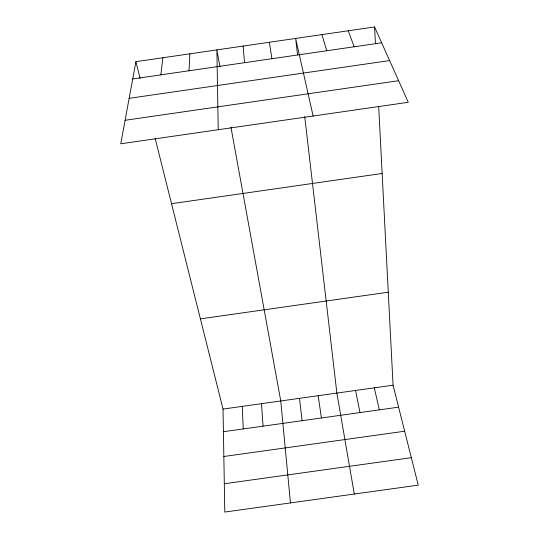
<?xml version="1.0" encoding="UTF-8"?>
<svg xmlns="http://www.w3.org/2000/svg" width="539" height="539" viewBox="0 0 539 539"><rect width="100%" height="100%" fill="white"/><g stroke="black" fill="none" stroke-linecap="round" stroke-linejoin="round"><path stroke-width="0.81" d="M189 70.764L189.876 53.826M160.851 74.854L162.886 57.754M135.916 61.675L120.749 143.798L408.252 102.289L374.571 26.95L135.916 61.675L140.153 78.559M132.729 78.943L381.646 42.776M129.144 98.334L389.603 60.57M125.088 120.285L398.604 80.709M171.53 203.695L382.138 173.477M200.407 318.852L388.269 292.212M223.031 409.081L393.072 385.19L418.251 485.147L224.79 512.05L223.031 409.081L155.097 138.152M223.422 431.719L398.611 407.161M223.84 456.499L404.668 431.22M224.305 483.752L411.331 457.678M348.241 30.784L354.184 46.772M321.931 34.611L326.735 50.754M313.119 116.026L295.642 38.437L297.548 54.857M374.329 387.824L379.294 409.869M355.592 390.458L359.991 412.578M219.986 66.957L216.88 49.891L218.241 129.724M230.948 127.204L280.758 400.969L290.454 502.921M354.298 494.041L336.868 393.086L304.724 116.552M269.365 42.258L271.912 58.724M318.158 395.714L321.419 417.981M299.448 398.341L302.15 420.683M243.116 46.078L244.531 62.699M261.503 403.677L263.052 426.16M374.571 26.95L375.427 43.544M378.688 106.709L393.072 385.19M242.267 406.379L243.23 428.943"/></g></svg>
